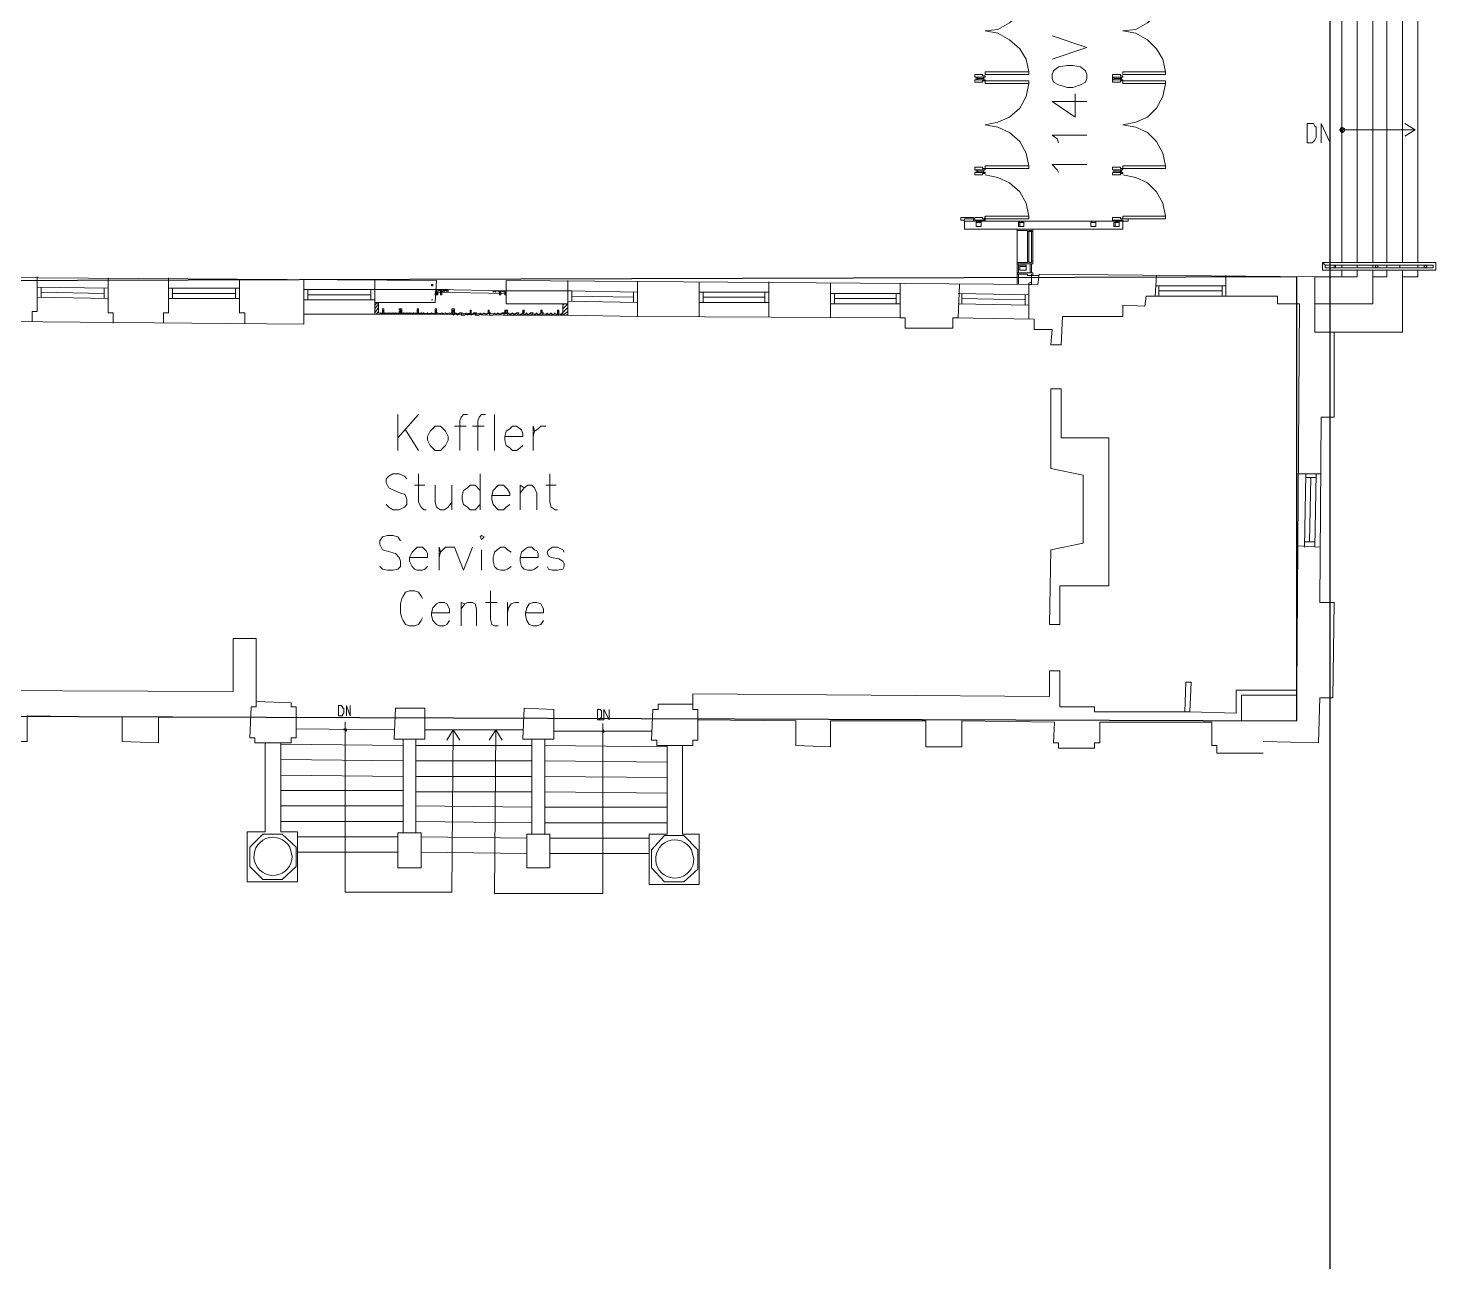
# Model space of a CAD drawing. Header units: metres. Extents: x 3 to 116, y 0 to 119.
# Drawn here: x 74.23 to 102.2, y 25.47 to 49.97 of the extents above; entities that cross this region are included whole.
import ezdxf

# ---------------------------------------------------------------- set-up
doc = ezdxf.new("R2010")
doc.units = ezdxf.units.M
doc.layers.add('Outside', color=7, linetype='Continuous')
doc.layers.add('PDF_Geometry', color=7, linetype='Continuous', transparency=0.8)

msp = doc.modelspace()

# ---------------------------------------------------------------- linework, layer by layer
msp.add_lwpolyline([(48.781, 44.883), (48.781, 33.243), (67.789, 33.243), (67.789, 36.324), (99.435, 36.21), (99.435, 45.032), (48.781, 44.883)])
at = {"layer": 'Outside'}
msp.add_lwpolyline([(48.27, 8.76), (48.27, 15.55), (50.47, 15.55), (56.568, 15.55), (56.568, 9.835), (53.031, 9.835), (53.031, 4.232), (48.449, 4.258), (48.449, 0.958), (59.065, 0.958), (59.091, 5.23), (67.536, 5.23), (100.096, 5.23), (100.096, 66.704)], dxfattribs=at)
at = {"layer": 'PDF_Geometry', "lineweight": 5}
for points in [[(101.532, 47.032), (101.532, 45.318), (101.532, 53.453), (100.33, 53.453)], [(100.33, 52.89), (100.944, 52.89), (100.944, 45.318)], [(100.33, 45.318), (100.33, 52.353), (100.637, 52.353), (100.637, 45.318)], [(101.225, 45.318), (101.225, 52.353), (100.944, 52.353)], [(101.532, 52.353), (101.839, 52.353), (101.839, 45.318)], [(94.113, 49.053), (93.244, 49.053), (93.244, 49.104), (94.113, 49.104), (94.113, 49.053), (94.113, 49.104), (94.062, 49.36), (93.934, 49.564), (93.73, 49.743), (93.499, 49.871), (93.244, 49.922), (93.499, 49.948), (93.73, 50.076), (93.934, 50.255), (94.062, 50.46), (94.113, 50.715), (94.113, 50.767), (94.113, 50.715), (93.244, 50.715), (93.244, 50.767), (94.113, 50.767)], [(96.825, 49.053), (95.981, 49.053), (95.981, 49.104), (96.825, 49.104), (96.825, 49.053), (96.825, 49.104), (96.774, 49.36), (96.646, 49.564), (96.467, 49.743), (96.237, 49.871), (95.981, 49.922), (96.237, 49.948), (96.467, 50.076), (96.646, 50.255), (96.774, 50.46), (96.825, 50.715), (96.825, 50.767), (96.825, 50.715), (95.981, 50.715), (95.981, 50.767), (96.825, 50.767)], [(94.574, 49.36), (95.265, 49.59), (94.574, 49.82)], [(94.599, 48.899), (94.574, 48.976), (94.599, 48.899), (94.702, 48.848), (94.881, 48.797), (94.983, 48.797), (95.137, 48.848), (95.239, 48.899), (95.265, 48.976), (95.265, 49.053), (95.239, 49.129), (95.137, 49.206), (94.983, 49.232), (94.881, 49.232), (94.702, 49.206), (94.599, 49.129), (94.574, 49.053), (94.574, 48.976)], [(93.244, 49.027), (93.244, 49.001), (93.244, 49.027), (93.192, 49.027), (93.192, 49.053), (93.039, 49.053), (93.039, 49.001), (93.244, 49.001)], [(93.218, 48.976), (93.09, 48.976), (93.218, 48.976), (93.218, 49.001), (93.09, 49.001), (93.09, 48.95), (93.065, 48.95), (93.09, 48.95), (93.09, 49.001), (93.065, 49.001), (93.065, 48.95)], [(93.218, 48.95), (93.218, 49.001), (93.218, 48.95)], [(93.244, 49.053), (93.244, 49.104)], [(95.776, 49.001), (95.776, 48.95)], [(95.802, 48.976), (95.93, 48.976), (95.93, 49.001), (95.802, 49.001), (95.802, 48.95), (95.802, 49.001), (95.802, 48.95), (95.955, 48.95), (95.955, 49.001), (95.93, 49.001), (95.93, 48.95)], [(95.981, 49.053), (95.981, 49.104)], [(94.113, 47.185), (93.244, 47.185), (93.244, 47.236), (94.113, 47.236), (94.113, 47.185), (94.113, 47.236), (94.062, 47.492), (93.934, 47.722), (93.73, 47.901), (93.499, 48.004), (93.244, 48.055), (93.499, 48.106), (93.73, 48.208), (93.934, 48.387), (94.062, 48.618), (94.113, 48.874), (94.113, 48.925), (94.113, 48.874), (93.244, 48.874), (93.244, 48.925), (94.113, 48.925)], [(93.244, 48.925), (93.244, 48.874)], [(95.034, 48.669), (95.034, 48.208), (94.574, 48.515), (95.265, 48.515)], [(95.981, 48.925), (95.981, 48.874)], [(96.825, 47.236), (96.774, 47.492), (96.646, 47.722), (96.467, 47.901), (96.237, 48.004), (95.981, 48.055), (96.237, 48.106), (96.467, 48.208), (96.646, 48.387), (96.774, 48.618), (96.825, 48.874)], [(101.532, 47.185), (101.532, 48.822)], [(94.702, 47.697), (94.676, 47.773), (94.574, 47.85), (95.265, 47.85)], [(99.921, 47.697), (99.921, 48.08), (100.1, 47.697), (100.1, 48.08)], [(100.279, 47.953), (101.788, 47.953)], [(100.381, 47.953), (100.381, 47.978), (100.33, 48.004), (100.304, 47.978), (100.304, 47.927), (100.33, 47.901), (100.381, 47.927), (100.381, 47.978), (100.381, 47.927), (100.356, 47.978), (100.33, 48.004), (100.356, 47.901), (100.33, 47.901), (100.33, 47.978), (100.304, 47.978), (100.33, 47.901), (100.304, 47.927), (100.304, 47.978)], [(101.583, 47.825), (101.788, 47.953), (101.583, 48.08)], [(94.676, 47.159), (94.702, 47.108), (94.676, 47.159), (94.574, 47.262), (95.265, 47.262)], [(93.218, 47.108), (93.09, 47.108), (93.218, 47.108), (93.218, 47.134), (93.09, 47.134), (93.09, 47.108), (93.065, 47.108), (93.09, 47.108), (93.09, 47.159), (93.065, 47.159), (93.065, 47.108)], [(93.218, 47.108), (93.218, 47.159), (93.218, 47.108)], [(93.244, 47.185), (93.244, 47.236)], [(93.244, 47.057), (93.499, 47.006), (93.73, 46.904), (93.934, 46.725), (94.062, 46.494), (94.113, 46.239), (94.113, 46.187), (94.113, 46.239), (93.244, 46.239), (93.244, 46.187), (94.113, 46.187)], [(95.981, 47.236), (95.981, 47.185), (95.981, 47.159), (95.981, 47.185), (95.93, 47.185), (95.93, 47.211), (95.776, 47.211), (95.776, 47.159), (95.981, 47.159)], [(95.802, 47.108), (95.93, 47.108), (95.93, 47.134), (95.802, 47.134), (95.802, 47.108), (95.802, 47.159), (95.802, 47.108), (95.955, 47.108), (95.955, 47.159), (95.93, 47.159), (95.93, 47.108)], [(95.981, 47.057), (96.237, 47.006), (96.467, 46.904), (96.646, 46.725), (96.774, 46.494), (96.825, 46.239), (96.825, 46.187), (96.825, 46.239), (95.981, 46.239), (95.981, 46.187), (96.825, 46.187)], [(95.776, 46.162), (95.776, 46.136), (93.218, 46.136), (93.244, 46.239), (93.244, 46.187), (93.244, 46.162), (93.244, 46.187), (93.192, 46.187), (93.192, 46.213), (93.039, 46.213), (93.039, 46.162), (93.244, 46.162)], [(93.167, 46.162), (93.167, 46.136), (93.09, 46.136), (93.167, 46.111), (93.167, 46.136), (93.167, 46.034), (93.065, 46.034), (93.09, 46.034), (93.065, 46.034), (93.065, 46.111), (93.09, 46.136), (93.065, 46.111), (93.167, 46.111), (93.167, 46.034), (93.065, 46.034), (93.065, 46.111), (93.09, 46.111)], [(93.09, 46.136), (93.09, 46.162)], [(93.244, 46.187), (93.244, 46.162), (93.218, 46.136), (93.218, 46.162), (93.218, 46.136)], [(95.981, 46.136), (96.083, 46.136), (96.083, 46.187), (95.93, 46.187), (95.93, 46.213), (95.776, 46.213), (95.776, 46.162), (95.981, 46.162), (95.981, 46.136), (95.827, 46.136), (95.904, 46.111), (95.904, 46.136), (95.904, 46.034), (95.802, 46.034), (95.827, 46.034), (95.802, 46.034), (95.802, 46.111), (95.827, 46.111), (95.827, 46.136), (95.827, 46.111), (95.802, 46.111), (95.904, 46.111), (95.904, 46.034), (95.827, 46.034), (95.827, 46.111)], [(95.827, 46.162), (95.827, 46.136)], [(95.904, 46.162), (95.904, 46.136)], [(95.981, 46.187), (95.981, 46.239)], [(94.19, 45.983), (95.981, 45.983), (95.981, 46.136), (92.834, 46.136), (92.834, 45.983), (93.883, 45.983), (93.883, 45.957), (93.883, 45.983), (94.19, 45.983), (94.19, 45.932), (94.165, 45.932), (94.165, 45.957), (94.113, 45.957), (94.113, 45.932), (94.088, 45.932), (94.088, 45.957), (93.883, 45.957), (93.883, 44.883)], [(94.011, 46.136), (93.934, 46.136), (94.011, 46.111), (94.011, 46.136), (94.011, 46.034), (93.909, 46.034), (93.934, 46.034), (93.909, 46.034), (93.909, 46.111), (93.934, 46.136), (93.909, 46.111), (94.011, 46.111), (94.011, 46.034), (93.934, 46.034), (93.934, 46.111)], [(94.165, 45.343), (94.165, 45.932), (94.113, 45.932), (94.113, 45.343), (94.088, 45.343), (94.088, 45.932)], [(94.19, 45.932), (94.19, 45.343)], [(95.367, 46.136), (95.444, 46.136), (95.444, 46.111), (95.444, 46.136), (95.444, 46.034), (95.341, 46.034), (95.367, 46.034), (95.341, 46.034), (95.341, 46.111), (95.367, 46.136), (95.341, 46.111), (95.444, 46.111), (95.444, 46.034), (95.341, 46.034), (95.341, 46.111), (95.367, 46.111)], [(99.997, 45.266), (102.146, 45.266), (102.146, 45.215), (99.997, 45.215), (99.997, 45.266), (99.946, 45.318), (102.197, 45.318), (102.197, 45.164), (99.946, 45.164), (99.946, 45.318)], [(69.35, 45.266), (71.473, 45.241), (71.473, 45.036), (82.345, 44.959), (82.32, 44.524), (81.118, 44.524)], [(79.711, 44.985), (79.711, 44.09), (71.55, 44.166), (71.626, 44.166), (71.626, 44.371), (71.729, 44.371), (71.754, 45.036)], [(74.313, 44.141), (74.313, 44.345), (74.415, 44.345), (74.415, 45.036)], [(81.194, 44.524), (81.194, 44.32), (84.853, 44.294), (84.853, 44.499), (84.955, 44.499), (83.727, 44.499), (83.727, 44.959), (94.292, 44.883), (94.318, 45.087), (99.793, 45.036)], [(92.604, 44.218), (94.216, 44.192), (94.216, 43.987), (94.574, 43.987), (94.548, 43.68), (94.753, 43.68), (94.779, 44.243), (95.981, 44.243), (95.981, 44.473), (96.416, 44.448), (96.441, 44.652), (96.62, 44.652), (96.646, 45.062)], [(93.883, 45.113), (93.883, 45.087), (93.883, 45.113), (94.19, 45.113), (94.19, 45.062), (94.088, 45.062), (94.088, 45.087), (93.883, 45.087)], [(94.062, 45.241), (94.062, 45.164), (94.062, 45.266), (93.934, 45.266), (93.934, 45.164), (94.062, 45.164), (94.062, 45.241), (93.934, 45.241), (93.934, 45.164), (94.062, 45.164)], [(94.165, 45.113), (94.165, 45.292), (94.139, 45.292), (94.139, 45.113)], [(94.165, 45.087), (94.165, 44.883), (94.165, 45.087)], [(94.165, 45.087), (94.165, 45.087)], [(94.19, 45.062), (94.318, 45.062)], [(99.435, 36.824), (99.486, 44.499), (99.051, 44.499), (99.051, 44.652), (98.028, 44.652), (98.028, 45.062)], [(101.532, 45.164), (101.532, 43.936), (99.793, 43.936), (100.176, 43.936), (100.176, 42.248), (99.921, 42.248), (99.895, 38.564), (100.176, 38.564), (100.151, 36.671), (99.895, 36.671), (99.869, 35.775), (98.769, 35.801)], [(100.944, 45.164), (100.944, 44.499), (99.793, 44.499)], [(100.637, 45.036), (100.637, 45.164), (100.637, 45.036), (99.793, 45.036), (99.793, 43.936)], [(100.202, 45.266), (100.202, 45.241), (100.202, 45.266), (100.176, 45.266), (100.176, 45.215), (100.202, 45.215), (100.202, 45.241)], [(100.33, 45.266), (100.33, 45.215)], [(100.33, 45.036), (100.33, 45.164)], [(100.637, 45.215), (100.637, 45.266)], [(100.944, 45.266), (100.944, 45.215)], [(100.944, 45.036), (101.225, 45.036), (101.225, 45.164)], [(101.225, 45.215), (101.225, 45.266)], [(101.481, 45.266), (101.481, 45.215)], [(101.839, 45.164), (101.839, 45.036), (101.532, 45.036)], [(101.839, 45.215), (101.839, 45.266)], [(74.415, 44.831), (75.822, 44.806), (75.822, 44.601), (74.415, 44.627)], [(74.492, 44.831), (74.492, 44.627)], [(75.745, 44.601), (75.745, 44.806)], [(75.924, 44.115), (75.924, 44.32), (75.822, 44.32), (75.822, 45.011)], [(76.922, 44.115), (76.922, 44.32), (77.024, 44.32), (77.024, 45.011)], [(77.024, 44.806), (78.431, 44.806)], [(77.101, 44.806), (77.101, 44.601)], [(78.355, 44.601), (78.355, 44.806), (78.355, 44.704), (77.101, 44.704)], [(78.534, 44.115), (78.534, 44.32), (78.431, 44.32), (78.431, 44.985)], [(84.955, 44.959), (84.955, 44.269), (83.727, 44.269), (82.32, 44.294), (79.711, 44.294)], [(82.499, 44.755), (82.499, 44.729), (82.499, 44.755), (82.55, 44.755), (82.55, 44.729), (82.55, 44.755), (82.448, 44.78), (82.576, 44.755), (82.576, 44.78), (82.448, 44.78), (82.345, 44.78), (81.118, 44.78), (79.711, 44.78)], [(79.787, 44.78), (79.787, 44.576)], [(81.041, 44.576), (81.041, 44.78), (81.041, 44.678), (79.787, 44.678)], [(81.118, 44.294), (81.118, 44.985)], [(82.269, 44.857), (82.243, 44.857), (82.269, 44.857), (82.243, 44.857), (82.269, 44.857), (82.269, 44.883), (82.243, 44.883), (82.243, 44.857), (82.243, 44.883), (82.269, 44.883), (82.243, 44.883)], [(82.448, 44.729), (82.473, 44.729), (82.473, 44.755), (82.576, 44.755), (82.576, 44.729), (82.576, 44.755), (82.448, 44.78), (82.448, 44.729), (82.448, 44.755), (82.422, 44.755), (82.448, 44.755), (82.448, 44.678), (82.422, 44.678), (82.448, 44.678), (82.448, 44.729), (82.448, 44.678), (82.448, 44.755), (82.448, 44.729), (82.422, 44.704), (82.422, 44.678), (82.422, 44.755), (82.422, 44.729), (82.448, 44.755), (82.345, 44.755), (82.448, 44.755), (82.448, 44.78), (82.371, 44.755), (82.345, 44.755), (82.371, 44.755), (82.371, 44.678), (82.32, 44.678), (82.345, 44.704), (82.371, 44.678), (82.345, 44.704), (82.345, 44.729), (82.345, 44.704), (82.32, 44.704), (82.32, 44.678), (82.32, 44.704), (82.345, 44.704), (82.345, 44.755), (82.32, 44.729), (82.345, 44.729), (82.371, 44.704), (82.371, 44.678), (82.371, 44.755), (82.371, 44.729)], [(83.727, 44.704), (82.32, 44.729), (82.345, 44.78), (83.727, 44.755)], [(83.548, 44.755), (83.573, 44.755), (83.573, 44.729), (83.573, 44.755), (83.548, 44.755), (83.573, 44.755), (83.497, 44.755), (83.522, 44.755), (83.522, 44.729), (83.497, 44.755), (83.599, 44.755), (83.471, 44.755), (83.599, 44.755), (83.727, 44.755), (84.955, 44.755)], [(83.599, 44.704), (83.599, 44.755), (83.497, 44.755), (83.471, 44.729), (83.471, 44.755), (83.599, 44.755), (83.599, 44.704), (83.599, 44.729), (83.625, 44.729), (83.625, 44.755), (83.599, 44.755), (83.599, 44.678), (83.625, 44.678), (83.599, 44.678), (83.599, 44.729), (83.599, 44.678), (83.599, 44.755), (83.599, 44.729), (83.625, 44.704), (83.625, 44.678), (83.625, 44.755), (83.625, 44.729), (83.599, 44.755), (83.727, 44.755), (83.599, 44.755), (83.701, 44.729), (83.727, 44.729), (83.727, 44.755), (83.701, 44.755), (83.701, 44.678), (83.727, 44.678), (83.701, 44.678), (83.727, 44.704), (83.727, 44.729), (83.727, 44.678), (83.727, 44.755), (83.727, 44.729), (83.701, 44.704), (83.701, 44.678), (83.701, 44.755), (83.701, 44.729)], [(86.336, 44.729), (84.955, 44.755), (85.032, 44.755), (85.032, 44.55)], [(86.336, 44.934), (86.336, 44.243), (91.658, 44.218)], [(87.564, 44.934), (87.564, 44.243)], [(88.946, 44.243), (88.946, 44.934)], [(90.174, 44.218), (90.174, 44.908)], [(92.732, 44.883), (92.706, 44.218), (92.604, 44.218), (92.604, 44.013), (91.658, 44.013), (91.658, 44.218), (91.555, 44.218), (91.555, 44.908)], [(94.113, 44.192), (94.113, 44.883)], [(96.646, 44.857), (98.028, 44.857)], [(96.697, 44.857), (96.697, 44.652)], [(97.951, 44.652), (97.951, 44.857), (97.951, 44.755), (96.697, 44.755)], [(75.745, 44.704), (74.492, 44.729)], [(77.024, 44.601), (78.431, 44.601)], [(79.711, 44.576), (81.118, 44.576)], [(81.118, 44.473), (81.169, 44.524), (81.194, 44.499), (81.118, 44.397), (81.118, 44.32), (81.194, 44.422), (81.194, 44.345), (81.143, 44.294), (81.22, 44.294), (81.245, 44.32), (81.297, 44.294), (81.322, 44.32), (81.348, 44.294), (81.399, 44.32), (81.425, 44.294), (81.476, 44.32), (81.501, 44.294), (81.527, 44.32), (81.578, 44.294), (81.604, 44.32), (81.629, 44.294), (81.68, 44.32), (81.706, 44.294), (81.757, 44.32), (81.783, 44.294), (81.808, 44.32), (81.859, 44.294), (81.885, 44.32), (81.911, 44.294), (81.962, 44.32), (81.987, 44.294), (82.039, 44.32), (82.064, 44.294), (82.09, 44.32), (82.141, 44.294), (82.166, 44.32), (82.192, 44.294), (82.243, 44.32), (82.269, 44.294), (82.32, 44.32), (82.345, 44.294), (82.371, 44.32), (82.422, 44.294), (82.448, 44.32), (82.473, 44.294), (82.525, 44.32), (82.55, 44.294), (82.601, 44.32), (82.627, 44.294), (82.652, 44.32), (82.678, 44.269), (82.729, 44.32), (82.755, 44.269), (82.806, 44.32), (82.857, 44.32), (82.832, 44.269), (82.908, 44.269), (82.934, 44.32), (82.959, 44.269), (83.011, 44.32), (83.036, 44.269), (83.087, 44.32), (83.139, 44.32), (83.113, 44.269), (83.19, 44.269), (83.215, 44.32), (83.241, 44.269), (83.292, 44.32), (83.318, 44.269), (83.369, 44.32), (83.42, 44.32), (83.394, 44.269), (83.471, 44.269), (83.497, 44.32), (83.522, 44.269), (83.573, 44.32), (83.599, 44.269), (83.65, 44.32), (83.701, 44.32), (83.676, 44.269), (83.753, 44.269), (83.778, 44.32), (83.804, 44.269), (83.855, 44.32), (83.88, 44.269), (83.932, 44.32), (83.983, 44.32), (83.957, 44.269), (84.008, 44.269), (84.06, 44.32), (84.085, 44.269), (84.136, 44.32), (84.162, 44.269), (84.213, 44.32), (84.264, 44.32), (84.239, 44.269), (84.29, 44.269), (84.341, 44.32), (84.367, 44.269), (84.418, 44.32), (84.469, 44.32), (84.443, 44.269), (84.52, 44.269), (84.546, 44.32), (84.571, 44.269), (84.622, 44.32), (84.648, 44.269), (84.699, 44.32)], [(82.243, 44.576), (82.269, 44.576), (82.243, 44.576), (82.269, 44.576)], [(84.853, 44.473), (84.878, 44.499)], [(84.853, 44.397), (84.955, 44.499)], [(84.955, 44.55), (86.336, 44.524)], [(86.26, 44.524), (86.26, 44.729), (86.26, 44.627), (85.032, 44.652)], [(87.564, 44.729), (88.946, 44.729), (88.869, 44.729), (88.869, 44.524)], [(88.946, 44.524), (87.564, 44.524)], [(87.641, 44.524), (87.641, 44.729), (87.641, 44.627), (88.869, 44.627)], [(90.174, 44.704), (91.555, 44.704)], [(90.174, 44.499), (91.555, 44.499)], [(90.25, 44.704), (90.25, 44.499)], [(91.478, 44.499), (91.478, 44.704), (91.478, 44.601), (90.25, 44.601)], [(92.706, 44.704), (94.113, 44.678)], [(92.706, 44.499), (94.113, 44.473)], [(92.783, 44.704), (92.783, 44.499)], [(94.037, 44.473), (94.037, 44.678), (94.037, 44.576), (92.783, 44.601)], [(96.62, 44.652), (98.028, 44.652)], [(81.297, 44.397), (81.271, 44.397), (81.297, 44.397), (81.297, 44.32), (81.271, 44.32), (81.271, 44.345), (81.297, 44.345), (81.271, 44.345), (81.271, 44.371), (81.271, 44.32), (81.271, 44.397), (81.271, 44.371), (81.297, 44.345), (81.297, 44.32), (81.297, 44.397), (81.297, 44.371)], [(81.655, 44.397), (81.604, 44.397), (81.655, 44.397), (81.655, 44.32), (81.604, 44.32), (81.655, 44.32), (81.629, 44.345), (81.629, 44.371), (81.629, 44.32), (81.604, 44.32), (81.604, 44.345), (81.629, 44.345), (81.629, 44.397), (81.604, 44.397), (81.604, 44.371), (81.629, 44.371), (81.655, 44.345), (81.655, 44.32), (81.655, 44.397), (81.655, 44.371)], [(81.962, 44.397), (81.987, 44.397), (81.962, 44.397), (81.962, 44.32), (81.987, 44.32), (81.962, 44.32), (81.962, 44.371), (81.962, 44.32), (81.962, 44.397), (81.962, 44.371), (81.987, 44.345), (81.987, 44.32), (81.987, 44.397), (81.987, 44.371)], [(82.345, 44.397), (82.32, 44.397), (82.345, 44.397), (82.345, 44.32), (82.32, 44.32), (82.345, 44.32), (82.32, 44.345), (82.32, 44.371), (82.32, 44.32), (82.32, 44.397), (82.32, 44.371), (82.345, 44.345), (82.345, 44.32), (82.345, 44.397), (82.345, 44.371)], [(82.652, 44.371), (82.704, 44.371), (82.704, 44.397), (82.652, 44.397), (82.652, 44.32), (82.704, 44.32), (82.652, 44.32), (82.678, 44.345), (82.678, 44.371), (82.652, 44.371), (82.652, 44.32), (82.652, 44.345), (82.678, 44.345), (82.652, 44.371), (82.652, 44.397), (82.652, 44.371), (82.678, 44.371), (82.704, 44.345), (82.704, 44.32), (82.704, 44.397), (82.704, 44.371)], [(83.011, 44.371), (83.036, 44.371), (83.011, 44.371), (83.011, 44.32), (83.036, 44.32), (83.011, 44.32), (83.011, 44.371), (83.011, 44.32), (83.011, 44.345), (83.011, 44.32), (83.011, 44.371), (83.036, 44.32), (83.036, 44.371)], [(83.701, 44.371), (83.727, 44.371), (83.701, 44.371), (83.753, 44.371), (83.753, 44.32), (83.701, 44.32), (83.727, 44.32), (83.701, 44.32), (83.701, 44.371), (83.701, 44.32), (83.701, 44.371), (83.727, 44.32), (83.753, 44.32), (83.727, 44.32), (83.727, 44.371), (83.753, 44.371), (83.727, 44.371)], [(84.418, 44.371), (84.443, 44.371), (84.418, 44.371), (84.418, 44.32), (84.443, 44.32), (84.418, 44.32), (84.418, 44.371), (84.418, 44.32), (84.418, 44.371), (84.443, 44.32), (84.443, 44.371)], [(84.75, 44.294), (84.725, 44.269)], [(84.75, 44.371), (84.776, 44.371), (84.75, 44.371), (84.75, 44.294), (84.776, 44.294), (84.776, 44.32), (84.75, 44.32), (84.75, 44.371), (84.75, 44.294), (84.75, 44.371), (84.75, 44.345), (84.75, 44.371), (84.776, 44.32), (84.776, 44.294), (84.776, 44.371)], [(84.827, 44.294), (84.801, 44.269), (84.955, 44.422), (84.955, 44.345), (84.853, 44.269), (84.929, 44.269), (84.955, 44.294)], [(84.955, 44.269), (86.336, 44.243)], [(81.578, 42.299), (81.578, 41.583)], [(81.578, 41.838), (81.987, 42.299)], [(82.883, 42.299), (82.959, 42.299), (82.883, 42.299), (82.832, 42.248), (82.806, 42.171), (82.806, 41.583)], [(83.241, 42.299), (83.318, 42.299), (83.241, 42.299), (83.19, 42.248), (83.164, 42.171), (83.164, 41.583)], [(83.497, 42.299), (83.497, 41.583)], [(81.732, 41.992), (81.987, 41.583)], [(82.269, 42.017), (82.32, 42.069), (82.218, 41.966), (82.166, 41.864), (82.166, 41.787), (82.218, 41.685), (82.32, 41.583), (82.422, 41.583), (82.525, 41.685), (82.576, 41.787), (82.576, 41.864), (82.525, 41.966), (82.422, 42.069), (82.32, 42.069)], [(82.704, 42.069), (82.934, 42.069)], [(83.062, 42.069), (83.292, 42.069)], [(83.701, 41.864), (84.06, 41.864), (84.06, 41.915), (84.034, 41.992), (84.008, 42.017), (83.932, 42.069), (83.855, 42.069), (83.804, 42.017), (83.727, 41.966), (83.701, 41.864), (83.701, 41.787), (83.727, 41.685), (83.804, 41.634), (83.855, 41.583), (83.932, 41.583), (84.008, 41.634), (84.06, 41.685)], [(84.264, 41.583), (84.264, 42.069), (84.29, 41.966), (84.264, 41.864), (84.29, 41.966), (84.367, 42.017), (84.418, 42.069), (84.52, 42.069)], [(81.757, 41.02), (81.706, 41.071), (81.604, 41.122), (81.476, 41.122), (81.399, 41.071), (81.348, 41.02), (81.348, 40.943), (81.373, 40.892), (81.399, 40.841), (81.45, 40.815), (81.629, 40.738), (81.706, 40.713), (81.732, 40.687), (81.757, 40.61), (81.757, 40.508), (81.706, 40.457), (81.604, 40.406), (81.476, 40.406), (81.399, 40.457), (81.348, 40.508)], [(82.141, 40.406), (82.09, 40.406), (82.039, 40.457), (81.987, 40.559), (81.987, 41.122)], [(83.215, 41.122), (83.215, 40.406)], [(84.75, 40.406), (84.699, 40.406), (84.622, 40.457), (84.597, 40.559), (84.597, 41.122)], [(99.46, 41.122), (99.921, 41.122)], [(99.614, 41.122), (99.588, 39.664), (99.588, 39.766), (99.793, 39.766)], [(99.793, 39.664), (99.818, 41.122)], [(82.115, 40.892), (81.911, 40.892)], [(82.32, 40.892), (82.32, 40.559), (82.345, 40.457), (82.422, 40.406), (82.499, 40.406), (82.576, 40.457), (82.652, 40.559)], [(82.652, 40.406), (82.652, 40.892)], [(83.215, 40.789), (83.113, 40.892), (83.011, 40.892), (82.959, 40.841), (82.883, 40.789), (82.857, 40.687), (82.857, 40.61), (82.883, 40.508), (82.959, 40.457), (83.011, 40.406), (83.113, 40.406), (83.215, 40.508)], [(83.446, 40.687), (83.804, 40.687), (83.804, 40.738), (83.753, 40.815), (83.676, 40.892), (83.573, 40.892), (83.471, 40.789), (83.446, 40.687), (83.446, 40.61), (83.471, 40.508), (83.573, 40.406), (83.676, 40.406), (83.727, 40.457), (83.804, 40.508)], [(84.008, 40.406), (84.008, 40.892), (84.085, 40.841), (84.008, 40.738)], [(84.085, 40.841), (84.162, 40.892), (84.239, 40.892), (84.29, 40.841), (84.341, 40.738), (84.341, 40.406)], [(84.725, 40.892), (84.52, 40.892)], [(99.818, 41.045), (99.614, 41.045), (99.716, 41.045), (99.69, 39.766)], [(70.143, 39.92), (71.524, 39.894), (71.524, 36.824), (78.303, 36.799), (78.303, 37.847), (78.764, 37.847), (78.764, 36.799), (78.764, 36.492), (78.662, 36.492), (78.636, 35.878), (78.738, 35.878), (78.738, 35.775), (79.455, 35.775), (79.455, 35.878), (79.557, 35.878), (79.557, 36.492), (79.455, 36.492), (79.455, 36.568), (78.764, 36.594)], [(81.578, 39.868), (81.629, 39.792), (81.578, 39.868), (81.476, 39.894), (81.373, 39.894), (81.271, 39.868), (81.22, 39.792), (81.22, 39.715), (81.271, 39.613), (81.348, 39.587), (81.527, 39.536), (81.604, 39.459), (81.629, 39.382), (81.629, 39.28), (81.578, 39.229), (81.476, 39.203), (81.373, 39.203), (81.271, 39.229), (81.22, 39.28)], [(83.241, 39.817), (83.215, 39.868), (83.241, 39.817), (83.292, 39.868), (83.241, 39.894), (83.215, 39.868)], [(81.808, 39.459), (82.166, 39.459), (82.166, 39.536), (82.141, 39.587), (82.064, 39.664), (81.962, 39.664), (81.859, 39.562), (81.808, 39.459), (81.808, 39.382), (81.859, 39.28), (81.911, 39.229), (81.962, 39.203), (82.064, 39.203), (82.115, 39.229), (82.166, 39.28)], [(82.397, 39.203), (82.397, 39.664), (82.422, 39.562), (82.397, 39.459), (82.422, 39.562), (82.525, 39.664), (82.704, 39.664), (82.883, 39.203), (83.062, 39.664)], [(83.241, 39.613), (83.241, 39.203)], [(83.753, 39.613), (83.829, 39.562), (83.753, 39.613), (83.701, 39.664), (83.625, 39.664), (83.548, 39.613), (83.497, 39.562), (83.471, 39.459), (83.471, 39.382), (83.497, 39.28), (83.548, 39.229), (83.625, 39.203), (83.701, 39.203), (83.753, 39.229), (83.829, 39.28)], [(84.008, 39.459), (84.367, 39.459), (84.367, 39.536), (84.341, 39.587), (84.29, 39.613), (84.239, 39.664), (84.162, 39.664), (84.085, 39.613), (84.034, 39.562), (84.008, 39.459), (84.008, 39.382), (84.034, 39.28), (84.085, 39.229), (84.162, 39.203), (84.239, 39.203), (84.29, 39.229), (84.367, 39.28)], [(84.878, 39.562), (84.853, 39.613), (84.75, 39.664), (84.648, 39.664), (84.571, 39.613), (84.546, 39.562), (84.571, 39.485), (84.622, 39.459), (84.776, 39.434), (84.853, 39.382), (84.878, 39.331), (84.878, 39.28), (84.853, 39.229), (84.75, 39.203), (84.648, 39.203), (84.571, 39.229), (84.546, 39.28)], [(99.895, 39.664), (99.46, 39.689)], [(82.039, 38.692), (82.064, 38.641), (82.039, 38.692), (81.987, 38.768), (81.911, 38.794), (81.808, 38.794), (81.732, 38.768), (81.68, 38.692), (81.655, 38.641), (81.629, 38.538), (81.629, 38.359), (81.655, 38.257), (81.68, 38.206), (81.732, 38.129), (81.808, 38.103), (81.911, 38.103), (81.987, 38.129), (82.039, 38.206), (82.064, 38.257)], [(83.573, 38.103), (83.497, 38.103), (83.446, 38.129), (83.42, 38.231), (83.42, 38.794)], [(82.243, 38.359), (82.601, 38.359), (82.601, 38.436), (82.55, 38.538), (82.499, 38.564), (82.397, 38.564), (82.345, 38.538), (82.269, 38.461), (82.243, 38.359), (82.243, 38.308), (82.269, 38.206), (82.345, 38.129), (82.397, 38.103), (82.499, 38.103), (82.55, 38.129), (82.601, 38.206)], [(82.832, 38.103), (82.832, 38.564), (82.908, 38.538), (82.832, 38.436)], [(82.908, 38.538), (82.959, 38.564), (83.062, 38.564), (83.113, 38.538), (83.139, 38.436), (83.139, 38.103)], [(83.548, 38.564), (83.318, 38.564)], [(83.753, 38.564), (83.753, 38.103)], [(83.753, 38.359), (83.778, 38.461), (83.829, 38.538), (83.906, 38.564), (83.983, 38.564)], [(84.111, 38.359), (84.469, 38.359), (84.469, 38.436), (84.443, 38.487), (84.418, 38.538), (84.341, 38.564), (84.264, 38.564), (84.187, 38.538), (84.136, 38.461), (84.111, 38.359), (84.111, 38.308), (84.136, 38.206), (84.187, 38.129), (84.264, 38.103), (84.341, 38.103), (84.418, 38.129), (84.469, 38.206)], [(86.72, 35.724), (86.72, 35.826), (86.72, 35.724), (87.436, 35.724), (87.436, 35.826), (87.539, 35.826), (87.539, 36.44), (87.436, 36.44), (87.436, 36.747), (94.523, 36.696), (94.523, 37.208), (94.727, 37.208), (94.727, 36.492), (95.418, 36.492), (95.418, 36.389), (97.311, 36.389), (98.232, 36.364), (98.232, 36.824), (99.435, 36.824), (99.435, 36.722), (98.335, 36.722), (98.335, 36.21), (99.435, 36.21), (99.435, 36.722)], [(80.555, 36.313), (80.555, 36.517), (80.631, 36.313), (80.631, 36.517)], [(85.543, 36.236), (85.543, 36.44), (85.594, 36.44), (85.62, 36.415), (85.62, 36.287), (85.569, 36.236), (85.543, 36.236), (85.671, 36.236), (85.671, 36.44), (85.774, 36.236), (85.774, 36.44)], [(86.746, 36.44), (86.746, 36.543), (86.746, 36.44), (86.643, 36.44), (86.618, 35.826), (86.72, 35.826)], [(87.436, 36.543), (86.746, 36.543)], [(71.575, 36.313), (73.52, 36.313), (73.52, 35.801), (74.21, 35.801), (74.21, 36.313), (76.103, 36.287), (76.103, 35.801), (76.82, 35.775), (76.82, 36.287), (78.662, 36.287)], [(80.529, 36.185), (80.529, 32.808), (82.652, 32.808), (82.678, 36.031), (82.806, 35.826)], [(85.646, 36.159), (85.646, 32.782), (83.497, 32.782), (83.522, 36.031), (83.65, 35.826)], [(94.702, 35.775), (94.599, 35.775), (94.625, 36.185), (92.783, 36.21), (92.783, 35.699), (92.067, 35.699), (92.067, 36.21), (90.174, 36.21), (90.174, 35.699), (89.483, 35.724), (89.483, 36.21), (87.539, 36.236)], [(98.769, 35.571), (97.848, 35.571), (97.848, 35.724), (97.746, 35.724), (97.746, 36.185), (95.52, 36.185), (95.52, 35.775), (95.418, 35.775), (95.418, 35.673), (94.702, 35.673), (94.702, 35.775), (94.702, 35.673)], [(81.501, 36.031), (79.557, 36.057)], [(81.68, 35.852), (81.68, 33.985), (81.578, 33.985), (81.578, 33.294), (82.039, 33.294), (82.039, 33.985), (81.936, 33.985), (81.936, 35.852)], [(84.06, 36.031), (82.115, 36.031)], [(82.55, 35.826), (82.678, 36.031)], [(83.394, 35.826), (83.522, 36.031)], [(84.239, 35.852), (84.239, 33.959), (84.136, 33.959), (84.136, 33.294), (84.597, 33.294), (84.597, 33.959), (84.494, 33.959), (84.494, 35.852)], [(84.674, 36.006), (86.618, 36.006)], [(78.943, 35.775), (78.943, 34.01), (78.585, 34.01), (78.585, 33.012), (79.583, 33.012), (79.583, 34.01), (79.25, 34.01), (79.25, 35.775)], [(79.25, 35.75), (81.68, 35.724)], [(81.936, 35.724), (84.239, 35.724)], [(86.925, 35.699), (84.494, 35.724)], [(87.232, 35.724), (87.232, 33.959), (87.564, 33.959), (87.564, 32.961), (86.567, 32.961), (86.567, 33.959), (86.925, 33.959), (86.925, 35.724)], [(81.68, 35.417), (79.25, 35.443)], [(84.239, 35.417), (81.936, 35.417)], [(84.494, 35.417), (86.925, 35.392)], [(79.25, 35.136), (81.68, 35.11)], [(81.936, 35.11), (84.239, 35.11)], [(86.925, 35.085), (84.494, 35.11)], [(81.68, 34.829), (79.25, 34.829)], [(84.239, 34.803), (81.936, 34.803)], [(84.494, 34.803), (86.925, 34.778)], [(79.25, 34.522), (81.68, 34.522)], [(81.936, 34.522), (84.239, 34.496)], [(86.925, 34.496), (84.494, 34.496)], [(81.68, 34.215), (79.25, 34.215)], [(84.239, 34.189), (81.936, 34.215)], [(84.494, 34.189), (86.925, 34.189)], [(79.583, 33.908), (81.578, 33.908)], [(81.68, 33.985), (81.936, 33.985)], [(82.039, 33.908), (84.136, 33.882)], [(84.239, 33.959), (84.494, 33.959)], [(86.567, 33.882), (84.597, 33.882)], [(81.578, 33.601), (79.583, 33.601)], [(84.136, 33.575), (82.039, 33.601)], [(84.597, 33.575), (86.567, 33.575)]]:
    msp.add_lwpolyline(points, dxfattribs=at)
for points in [[(93.244, 48.95), (93.244, 48.925), (93.192, 48.925), (93.192, 48.899), (93.039, 48.899), (93.039, 48.95)], [(95.981, 49.001), (95.981, 49.027), (95.93, 49.027), (95.93, 49.053), (95.776, 49.053), (95.776, 49.001)], [(95.981, 48.95), (95.981, 48.925), (95.93, 48.925), (95.93, 48.899), (95.776, 48.899), (95.776, 48.95)], [(95.981, 48.874), (95.981, 48.925), (96.825, 48.925), (96.825, 48.874)], [(99.639, 47.697), (99.742, 47.697), (99.793, 47.748), (99.818, 47.799), (99.818, 48.004), (99.793, 48.029), (99.767, 48.08), (99.639, 48.08)], [(93.244, 47.159), (93.244, 47.185), (93.192, 47.185), (93.192, 47.211), (93.039, 47.211), (93.039, 47.159)], [(93.244, 47.108), (93.244, 47.083), (93.192, 47.083), (93.192, 47.057), (93.039, 47.057), (93.039, 47.108)], [(95.981, 47.108), (95.981, 47.083), (95.93, 47.083), (95.93, 47.057), (95.776, 47.057), (95.776, 47.108)], [(96.825, 47.185), (96.825, 47.236), (95.981, 47.236), (95.981, 47.185)], [(92.834, 46.187), (92.834, 46.162), (92.758, 46.162), (92.758, 46.213), (93.013, 46.213), (93.013, 46.187)], [(93.039, 46.136), (93.039, 46.187), (93.013, 46.187), (93.013, 46.136)], [(93.883, 45.318), (93.883, 45.292), (94.19, 45.292), (94.19, 45.343), (94.165, 45.343), (94.165, 45.318), (94.113, 45.318), (94.113, 45.343), (94.088, 45.343), (94.088, 45.318)], [(93.909, 45.292), (93.909, 45.113)], [(93.909, 44.883), (93.909, 45.087)], [(101.046, 45.241), (101.046, 45.266), (101.021, 45.266), (100.995, 45.241), (101.021, 45.215), (101.046, 45.215)], [(102.018, 45.241), (101.993, 45.266), (101.967, 45.266), (101.967, 45.215), (101.993, 45.215)], [(94.165, 44.883), (94.165, 44.934), (94.113, 44.908), (94.113, 44.883)], [(83.394, 44.371), (83.369, 44.371), (83.394, 44.371), (83.394, 44.32), (83.369, 44.32), (83.394, 44.32), (83.369, 44.32), (83.369, 44.371), (83.369, 44.32), (83.369, 44.371), (83.394, 44.32)], [(84.085, 44.371), (84.06, 44.371), (84.085, 44.371), (84.085, 44.32), (84.06, 44.32), (84.085, 44.32), (84.06, 44.32), (84.06, 44.371), (84.06, 44.32), (84.06, 44.371), (84.085, 44.32)], [(94.548, 39.613), (94.523, 38.129), (94.727, 38.129), (94.727, 38.896), (95.7, 38.896), (95.7, 41.838), (94.753, 41.838), (94.753, 42.81), (94.548, 42.81), (94.548, 41.224), (95.188, 41.096), (95.188, 39.741)], [(97.234, 36.978), (97.209, 36.389), (97.311, 36.389), (97.337, 36.978)], [(80.401, 36.313), (80.478, 36.313), (80.478, 36.338), (80.504, 36.364), (80.504, 36.466), (80.478, 36.466), (80.478, 36.492), (80.452, 36.517), (80.401, 36.517)], [(81.501, 35.852), (82.115, 35.852), (82.115, 36.466), (81.527, 36.466)], [(84.06, 35.852), (84.085, 36.466), (84.674, 36.44), (84.674, 35.852)], [(80.529, 36.031), (80.555, 36.057), (80.529, 36.031), (80.529, 36.057), (80.529, 36.031), (80.504, 36.057), (80.504, 36.031), (80.529, 36.031), (80.555, 36.006), (80.555, 36.031)], [(85.646, 36.006), (85.671, 36.031), (85.646, 36.006), (85.646, 36.031), (85.646, 35.98), (85.646, 36.006), (85.671, 35.98), (85.671, 36.006)], [(78.636, 33.703), (78.636, 33.319), (78.892, 33.064), (79.276, 33.064), (79.557, 33.319), (79.557, 33.703), (79.276, 33.959), (78.892, 33.959)], [(86.618, 33.652), (86.618, 33.294), (86.874, 33.012), (87.257, 33.012), (87.539, 33.268), (87.539, 33.652), (87.257, 33.933), (86.874, 33.933)]]:
    msp.add_lwpolyline(points, close=True, dxfattribs=at)
for points in [[(79.476, 33.524, -8.076201), (79.429, 33.703), (79.476, 33.524)], [(87.458, 33.473, -8.076201), (87.411, 33.652), (87.458, 33.473)]]:
    msp.add_lwpolyline(points, format="xyb", dxfattribs=at)

doc.saveas('drawing.dxf')
